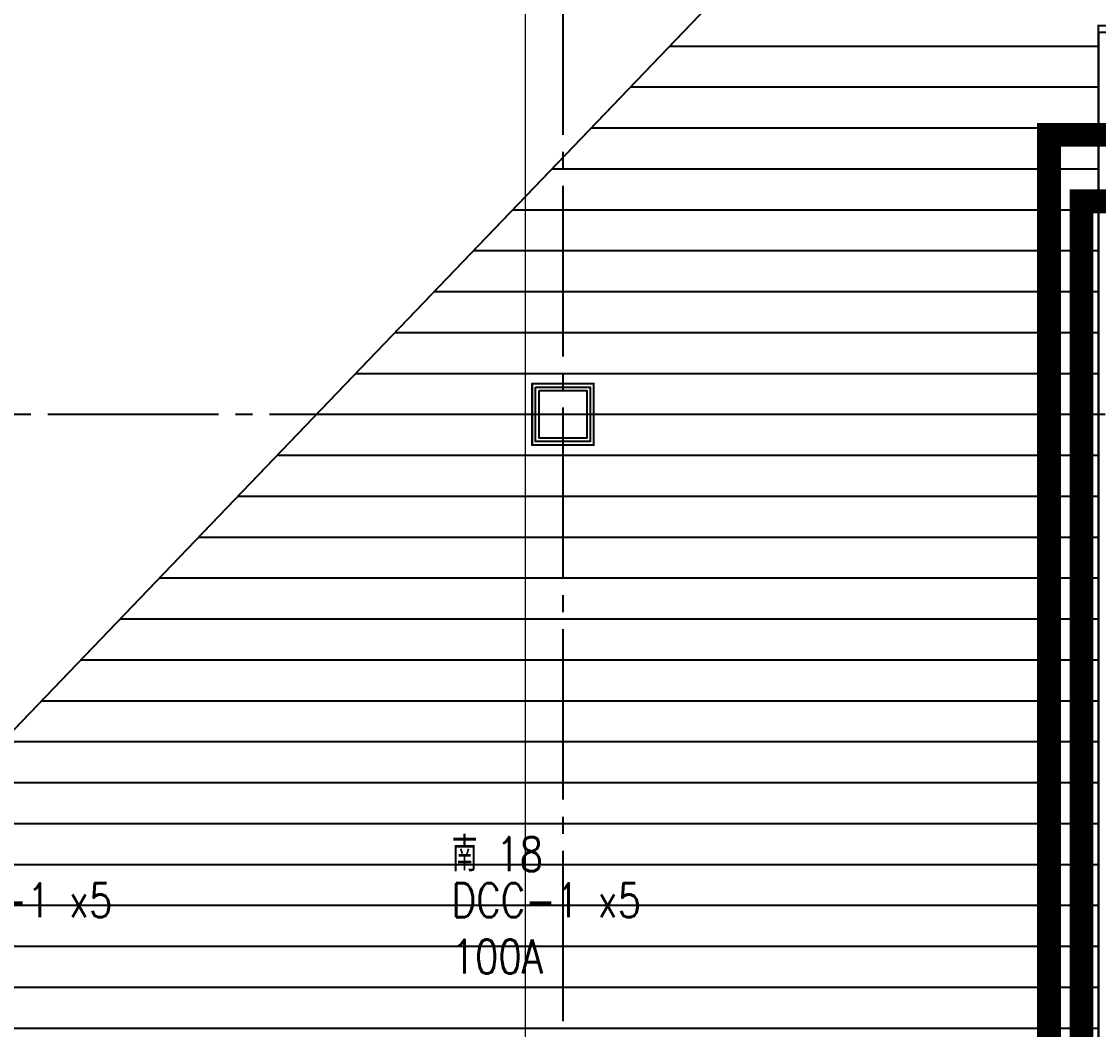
# Model space of a CAD drawing. Extents: x -18489 to 195597, y -1599 to 112111.
# Drawn here: x 15166 to 16745, y 598 to 2076 of the extents above; entities that cross this region are included whole.
import ezdxf
from ezdxf.enums import TextEntityAlignment as Align

# ---------------------------------------------------------------- set-up
doc = ezdxf.new("R2010")
doc.units = 0
doc.header["$LTSCALE"] = 100
doc.linetypes.add('X-S-FAB-L10$0$COL-CEN-LIN', pattern=[3.25, 2.5, -0.25, 0.25, -0.25])
for name, color, linetype in [('188K-SM-03-F10-ARCH-PA-Y2257103$0$K-AREA', 53, 'Continuous'), ('188K-SM-03-F10-ARCH-PA-Y2257103$0$K-AREA-細區', 53, 'Continuous'), ('188K-SM-03-F10-ARCH-PA-Y2257103$0$K-P1S-4.2-單抗', 53, 'Continuous'), ('188K-SM-07-F10-MECH-CR PIPE-Y2257103$0$00_AC_CHS_12℃', 4, 'Continuous'), ('188K-SM-07-F10-MECH-CR PIPE-Y2257103$0$00_AC_CHS_20℃', 3, 'Continuous'), ('188K-SM-07-F10-MECH-CR PIPE-Y2257103$0$00_閥站分組', 1, 'Continuous'), ('X-S-FAB-L10$0$0-DIM-TXT', 8, 'Continuous'), ('X-S-FAB-L10$0$BLOCK', 8, 'Continuous'), ('X-S-FAB-L10$0$CCL', 8, 'X-S-FAB-L10$0$COL-CEN-LIN'), ('X-S-FAB-L10$0$COL-S', 8, 'Continuous'), ('X-S-FAB-L10$0$DIM-SEC', 8, 'Continuous'), ('X-S-FAB-L10$0$PEN4', 8, 'Continuous'), ('X-S-FAB-L10$0$S-FNDN', 8, 'Continuous')]:
    doc.layers.add(name, color=color, linetype=linetype)
doc.styles.add('188K-SM-07-F10-MECH-CR PIPE-Y2257103$0$XFM1Q20-200k$0$12P7-XCM2P10$0$AA-TXT', font='simplex.shx', dxfattribs={"bigfont": 'china.shx'})
doc.styles.add('X-S-FAB-L10$0$CHINA', font='simplex.shx', dxfattribs={"width": 0.75, "bigfont": 'chineset.shx'})
doc.styles.add('X-S-FAB-L10$0$Standard', font='', dxfattribs={"width": 0.8})
doc.styles.add('X-S-FAB-L10$0$TG_NOTE_TEXT', font='simplex.shx', dxfattribs={"width": 0.75, "bigfont": 'chineset.shx'})
doc.styles.get('X-S-FAB-L10$0$Standard').set_extended_font_data('Microsoft JhengHei')

# ---------------------------------------------------------------- blocks, each defined once
blk = doc.blocks.new('X-S-FAB-L10$0$FAB2-L05')
at = {"layer": 'X-S-FAB-L10$0$CCL'}
for p, q in [((-10200, 11005), (-10200, 0)), ((-26880, 2220), (1210, 2220))]:
    blk.add_line(p, q, dxfattribs=at)
at = {"layer": 'X-S-FAB-L10$0$COL-S'}
blk.add_lwpolyline([(-10235, 2255), (-10165, 2255), (-10165, 2185), (-10235, 2185)], close=True, dxfattribs=at)
blk = doc.blocks.new('*U225')
blk.add_lwpolyline([(0, 0.5), (65.247, 0.5), (65.554, 0.09), (65.554, 0.3), (65.554, 0.818), (65.796, 0.5, 0.234256), (65.797, 0.5), (131.109, 0.5)], format="xyb")
blk = doc.blocks.new('X-S-FAB-L10')
at = {"layer": 'X-S-FAB-L10$0$PEN4'}
h = blk.add_hatch(dxfattribs=at)
h.set_pattern_fill('LINE', color=256, scale=480)
h.set_pattern_definition([(0, (0, 0), (0, 60), [])])
h.paths.add_polyline_path([(16745, -35), (15995, -35), (15995, 35), (15925, 35), (15925, -35), (15155, -35), (15155, 35), (15085, 35), (15085, -35), (15155, -35), (15155, -250), (13920, -250), (19914.055, 6000), (21180, 7320), (21180, 5520), (23465, 5520), (23485, 3587.5), (24315, 3587.5), (24315, 1870), (17075, 1870), (17075, 2060), (16745, 2060), (16745, -21.034)])
at = {"layer": 'DefPoints'}
blk.add_lwpolyline([(16745, -35), (15995, -35), (15995, 35), (15925, 35), (15925, -35), (15155, -35), (15155, 35), (15085, 35), (15085, -35), (15155, -35), (15155, -250), (13920, -250), (19914.055, 6000), (21180, 7320), (21180, 5520), (23465, 5520), (23485, 3587.5), (24315, 3587.5), (24315, 1870), (17075, 1870), (17075, 2060), (16745, 2060), (16745, -21.034)], close=True, dxfattribs=at)
at = {"layer": 'X-S-FAB-L10$0$COL-S'}
for p, q in [((15925, 1535), (15995, 1535)), ((15925, 1465), (15925, 1535)), ((15995, 1535), (15995, 1465)), ((15995, 1465), (15925, 1465))]:
    blk.add_line(p, q, dxfattribs=at)
at = {"layer": 'X-S-FAB-L10$0$S-FNDN', "lineweight": 0, "flags": 128}
blk.add_lwpolyline([(11070, 4530), (11935, 4530), (11935, -55), (12665, -55), (12665, -270), (15175, -270), (15175, -55), (15905, -55), (15905, 4530), (16672.5, 4530), (16672.5, 5003), (15905, 5003), (15905, 9055), (11935, 9055), (11935, 5003), (11070, 5003)], close=True, dxfattribs=at)
at = {"layer": 'X-S-FAB-L10$0$BLOCK'}
blk.add_blockref('X-S-FAB-L10$0$FAB2-L05', (26160, -720), dxfattribs=at)
at = {"layer": 'X-S-FAB-L10$0$DIM-SEC', "xscale": 79.99999999999999, "yscale": 79.99999999999999, "zscale": 79.99999999999999, "rotation": 46.19751215650524}
blk.add_blockref('*U225', (13948.869, -277.687), dxfattribs=at)
at = {"style": 'X-S-FAB-L10$0$TG_NOTE_TEXT', "width": 0.5, "flags": 1}
for p in [(7463.301, 9020), (18268.251, 8649), (11197.77, 4800.167), (16485.801, 4800.167), (25420.27, 2635), (13360, 320.001, 0), (7463.301, -33.333)]:
    blk.add_attdef('WH', text='', height=20, dxfattribs=at).set_placement(p, align=Align.BOTTOM_LEFT)
at = {"width": 0.5}
for style, p in [('X-S-FAB-L10$0$TG_NOTE_TEXT', (7585, 9020)), ('X-S-FAB-L10$0$TG_NOTE_TEXT', (18389.95, 8649)), ('X-S-FAB-L10$0$TG_NOTE_TEXT', (11117.5, 4813.5)), ('X-S-FAB-L10$0$TG_NOTE_TEXT', (16607.5, 4813.5)), ('X-S-FAB-L10$0$TG_NOTE_TEXT', (25350, 2635)), ('X-S-FAB-L10$0$Standard', (13129.375, 325.001, 0)), ('X-S-FAB-L10$0$TG_NOTE_TEXT', (7585, -20))]:
    blk.add_attdef('DESC', text='', height=10, dxfattribs=dict(at, style=style)).set_placement(p, align=Align.BOTTOM_LEFT)
for tag, style, p in [('TYPE', 'X-S-FAB-L10$0$TG_NOTE_TEXT', (7619.286, 9020)), ('NO', 'X-S-FAB-L10$0$TG_NOTE_TEXT', (7650.095, 9020)), ('TYPE', 'X-S-FAB-L10$0$TG_NOTE_TEXT', (18424.236, 8649)), ('NO', 'X-S-FAB-L10$0$TG_NOTE_TEXT', (18455.045, 8649)), ('NO', 'X-S-FAB-L10$0$TG_NOTE_TEXT', (11088.595, 4813.5)), ('TYPE', 'X-S-FAB-L10$0$TG_NOTE_TEXT', (11151.786, 4813.5)), ('TYPE', 'X-S-FAB-L10$0$TG_NOTE_TEXT', (16641.786, 4813.5)), ('NO', 'X-S-FAB-L10$0$TG_NOTE_TEXT', (16672.595, 4813.5)), ('NO', 'X-S-FAB-L10$0$TG_NOTE_TEXT', (25313, 2635)), ('TYPE', 'X-S-FAB-L10$0$TG_NOTE_TEXT', (25350, 2635)), ('NO', 'X-S-FAB-L10$0$Standard', (13100, 320.001, 0)), ('TYPE', 'X-S-FAB-L10$0$Standard', (13129.375, 320.001, 0)), ('TYPE', 'X-S-FAB-L10$0$TG_NOTE_TEXT', (7619.286, -20)), ('NO', 'X-S-FAB-L10$0$TG_NOTE_TEXT', (7650.095, -20))]:
    blk.add_attdef(tag, text='', height=10, dxfattribs=dict(at, style=style)).set_placement(p, align=Align.BOTTOM_RIGHT)
at = {"style": 'X-S-FAB-L10$0$TG_NOTE_TEXT', "width": 0.5, "flags": 1}
for rotation, p in [(180, (43, 7480)), (180, (943, 7480)), (90, (24310, 3717.77)), (270, (17080, 1711.699))]:
    blk.add_attdef('WH', text='', height=20, rotation=rotation, dxfattribs=at).set_placement(p, align=Align.BOTTOM_LEFT)
at = {"width": 0.5}
for rotation, style, p in [(180, 'X-S-FAB-L10$0$Standard', (317.625, 7480)), (180, 'X-S-FAB-L10$0$Standard', (1217.625, 7480)), (90, 'X-S-FAB-L10$0$TG_NOTE_TEXT', (24310, 3647.5)), (270, 'X-S-FAB-L10$0$TG_NOTE_TEXT', (17080, 1605))]:
    blk.add_attdef('DESC', text='', height=10, rotation=rotation, dxfattribs=dict(at, style=style)).set_placement(p, align=Align.BOTTOM_LEFT)
for tag, rotation, style, p in [('TYPE', 180, 'X-S-FAB-L10$0$Standard', (317.625, 7480)), ('NO', 180, 'X-S-FAB-L10$0$Standard', (347, 7480)), ('TYPE', 180, 'X-S-FAB-L10$0$Standard', (1217.625, 7480)), ('NO', 180, 'X-S-FAB-L10$0$Standard', (1247, 7480)), ('TYPE', 90, 'X-S-FAB-L10$0$TG_NOTE_TEXT', (24310, 3647.5)), ('NO', 90, 'X-S-FAB-L10$0$TG_NOTE_TEXT', (24310, 3610.5)), ('TYPE', 270, 'X-S-FAB-L10$0$TG_NOTE_TEXT', (17080, 1605)), ('NO', 270, 'X-S-FAB-L10$0$TG_NOTE_TEXT', (17080, 1573))]:
    blk.add_attdef(tag, text='', height=10, rotation=rotation, dxfattribs=dict(at, style=style)).set_placement(p, align=Align.BOTTOM_RIGHT)
at = {"layer": 'X-S-FAB-L10$0$0-DIM-TXT', "style": 'X-S-FAB-L10$0$CHINA', "width": 0.75}
for p in [(667.414, 7855.1, -2689.4), (22627.353, 6728.814), (25644.722, 6728.814), (24778.787, 5569.051), (1118.252, 4980), (417.801, 4594.623), (23874.84, 4355), (22927.43, 4330.122), (23749.869, 3901.367), (417.801, 3765.236), (1118.252, 3730), (417.801, 3115.79), (536.882, 2227.832), (16908.994, 1782.652), (888.445, 880.466), (16977.43, 750), (18878.841, 750), (25641.221, 553.233), (21364.03, 526.894)]:
    blk.add_attdef('HIG', text='', height=80, dxfattribs=at).set_placement(p, align=Align.MIDDLE_LEFT)
blk = doc.blocks.new('188K-SM-07-F10-MECH-CR PIPE-Y2257103')
at = {"layer": '188K-SM-07-F10-MECH-CR PIPE-Y2257103$0$00_AC_CHS_12℃', "ltscale": 1000, "const_width": 35}
blk.add_lwpolyline([(1863.885, 112.877), (12844.042, 112.877), (12844.042, -152.494), (15041.321, -152.494), (15041.321, 85.834), (16672.641, 85.834), (16672.641, 1909.873), (24026.171, 1909.873)], dxfattribs=at)
at = {"layer": '188K-SM-07-F10-MECH-CR PIPE-Y2257103$0$00_AC_CHS_20℃', "ltscale": 1000, "const_width": 35}
blk.add_lwpolyline([(1863.885, 63.55), (12780.714, 65.58), (12782.797, -201.709), (15093.572, -202.093), (15101.312, 29.205), (16720.194, 27.785), (16720.194, 1812.454), (24026.171, 1812.454)], dxfattribs=at)
at = {"layer": '188K-SM-07-F10-MECH-CR PIPE-Y2257103$0$00_閥站分組', "style": '188K-SM-07-F10-MECH-CR PIPE-Y2257103$0$XFM1Q20-200k$0$12P7-XCM2P10$0$AA-TXT', "width": 0.8}
for s, p in [('南 18', (15796.888, 854.959)), ('DCC-1 x5', (15021.978, 787.459)), ('DCC-1 x5', (15796.888, 787.459)), ('100A', (15796.888, 704.816))]:
    blk.add_text(s, height=50, dxfattribs=at).set_placement(p, align=Align.MIDDLE_LEFT)
blk = doc.blocks.new('188K-SM-03-F10-ARCH-PA-Y2257103')
at = {"layer": '188K-SM-03-F10-ARCH-PA-Y2257103$0$K-AREA', "const_width": 3, "elevation": 0}
blk.add_lwpolyline([(24305, 2070), (16745, 2070), (16745, 315), (14880, 315), (14880, 45), (14160, 45), (14160, 315), (1855, 315)], dxfattribs=at)
at = {"layer": '188K-SM-03-F10-ARCH-PA-Y2257103$0$K-AREA', "color": 1, "const_width": 3}
blk.add_lwpolyline([(15915, 1545), (16005, 1545), (16005, 1455), (15915, 1455)], close=True, dxfattribs=at)
at = {"layer": '188K-SM-03-F10-ARCH-PA-Y2257103$0$K-AREA-細區', "const_width": 1}
blk.add_lwpolyline([(15915, 1545), (16005, 1545), (16005, 1455), (15915, 1455)], close=True, dxfattribs=at)
at = {"layer": '188K-SM-03-F10-ARCH-PA-Y2257103$0$K-P1S-4.2-單抗'}
for points in [[(15915, 1545), (16005, 1545), (16005, 1455), (15915, 1455)], [(15920, 1540), (16000, 1540), (16000, 1460), (15920, 1460)]]:
    blk.add_lwpolyline(points, close=True, dxfattribs=at)

msp = doc.modelspace()

# ---------------------------------------------------------------- block references
msp.add_blockref('X-S-FAB-L10', (0, 0))

# ---------------------------------------------------------------- next in the draw order: block references
msp.add_blockref('188K-SM-07-F10-MECH-CR PIPE-Y2257103', (0, 0))

# ---------------------------------------------------------------- next in the draw order: block references
msp.add_blockref('188K-SM-03-F10-ARCH-PA-Y2257103', (0, 0))

doc.saveas('drawing.dxf')
